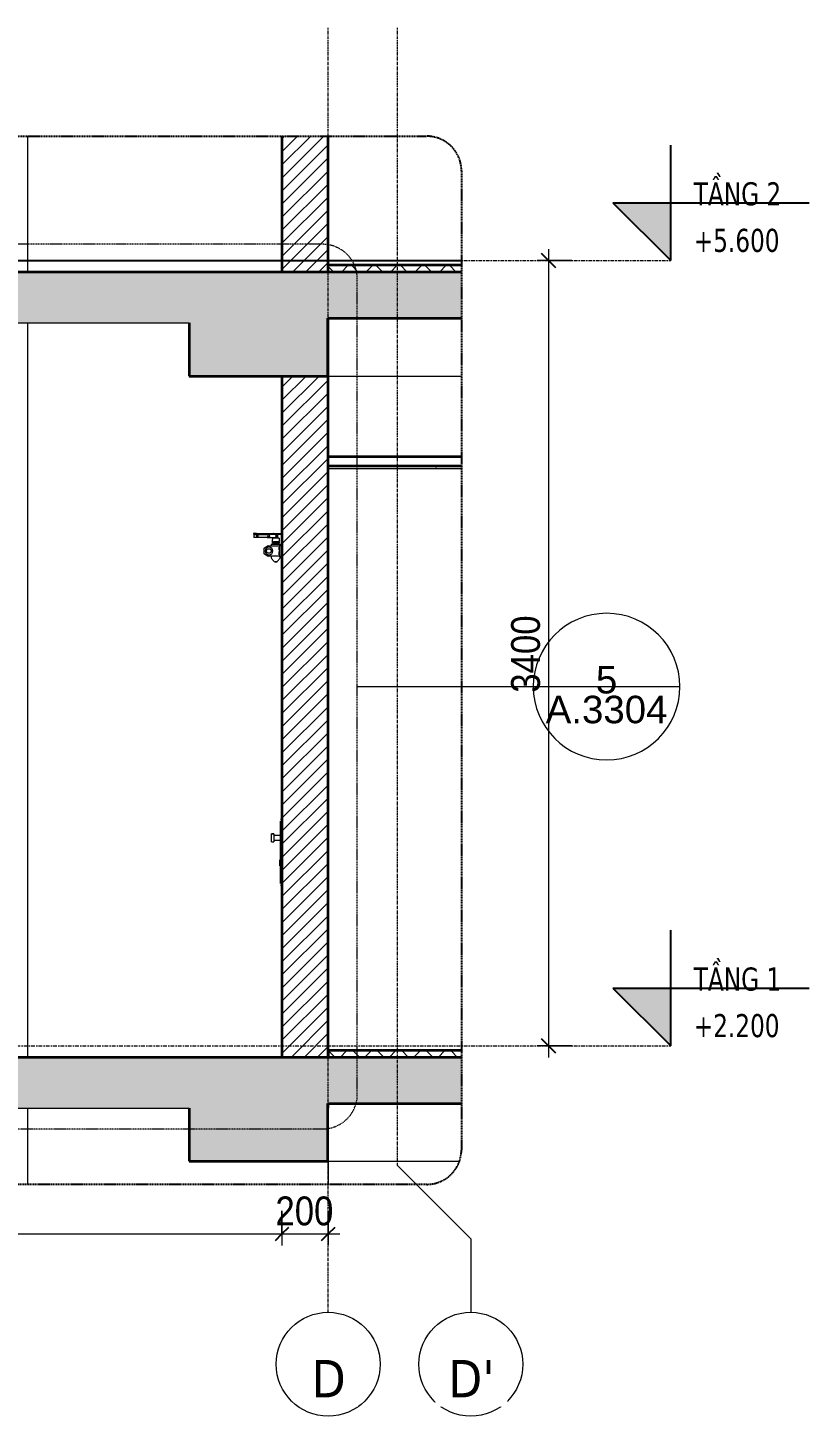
# Model space of a CAD drawing. Header units: millimetres. Extents: x 67190 to 250421, y 542 to 78637.
# Drawn here: x 105540 to 108924, y 596 to 6608 of the extents above; entities that cross this region are included whole.
import ezdxf

# ---------------------------------------------------------------- set-up
doc = ezdxf.new("R2010")
doc.units = ezdxf.units.MM
for name, pattern in [('Centre', [31.75, 6.35, -4.7625, 15.875, -4.7625]), ('Demolished', [7.14375, 4.7625, -2.38125]), ('Grid Line', [22.225, 12.7, -3.175, 3.175, -3.175]), ('Hidden', [7.14375, 4.7625, -2.38125]), ('IMPORT-CENTER _2_', [40.64, 25.4, -5.08, 5.08, -5.08])]:
    doc.linetypes.add(name, pattern=pattern)
for name, color, linetype, lineweight in [('0-6', 130, 'Continuous', 5), ('A-ANNO-DIMS', 211, 'Continuous', 9), ('A-ANNO-DIMS-50', 211, 'Continuous', 9), ('A-ANNO-SYMB', 150, 'Continuous', 9), ('A-ANNO-SYMB-1', 150, 'Demolished', 9), ('A-CLNG-1', 250, 'Continuous', 35), ('A-CLNG-FNSH-1', 7, 'Continuous', 18), ('A-CLNG-PATT-3', 13, 'Continuous', 18), ('A-DETL-GENF', 92, 'Continuous', 18), ('A-DETL-GENF-4', 92, 'Hidden', 25), ('A-DETL-GENF-5', 9, 'Continuous', 18), ('A-DETL-MEDM', 33, 'Continuous', 35), ('A-DETL-THIN', 151, 'Continuous', 18), ('A-DOOR', 31, 'Continuous', 18), ('A-FLOR-FNSH-1', 250, 'Continuous', 35), ('A-FLOR-LEVL', 51, 'Continuous', 9), ('A-FLOR-LEVL-1', 51, 'Continuous', 25), ('A-FLOR-LEVL-2', 51, 'Centre', 9), ('A-FLOR-PATT-1', 253, 'Continuous', 18), ('A-FLOR-PATT-2', 8, 'Continuous', 18), ('A-WALL-2', 250, 'Continuous', 35), ('A-WALL-PATT-2', 111, 'Continuous', 18), ('G-IMPT', 8, 'Continuous', 18), ('G-IMPT-3', 8, 'IMPORT-CENTER _2_', 18), ('M-EQPM', 50, 'Continuous', 18), ('M-EQPM-2', 50, 'Continuous', 25), ('S-BEAM-2', 7, 'Continuous', 18), ('S-COLS-7', 7, 'Continuous', 18), ('S-GRID', 1, 'Continuous', 9), ('S-GRID-1', 1, 'Grid Line', 9), ('S-GRID-IDEN', 1, 'Continuous', 9)]:
    doc.layers.add(name, color=color, linetype=linetype, lineweight=lineweight)
doc.styles.add('Arial_4', font='arial.ttf', dxfattribs={"height": 119.0625})
doc.styles.add('Tahoma_B', font='tahomabd.ttf', dxfattribs={"height": 162.5})
doc.styles.add('Tahoma_B_1', font='tahomabd.ttf', dxfattribs={"width": 0.85, "height": 100})
doc.styles.add('UTM Avo', font='', dxfattribs={"width": 0.9, "height": 125})
doc.styles.get('UTM Avo').set_extended_font_data('UTM Avo')
doc.dimstyles.new('1_Dim_chi_tiet_2_5', dxfattribs={"dimscale": 304.8, "dimtxt": 124.912619, "dimasz": 0.19685, "dimexe": 0.164042, "dimexo": 0.0625, "dimgap": 0.016404, "dimtad": 1, "dimdec": 0, "dimrnd": 5, "dimzin": 0, "dimdsep": 46, "dimtxsty": 'UTM Avo', "dimblk1": 'OBLIQUE', "dimblk2": 'OBLIQUE', "dimsah": 1, "dimcen": 0.09, "dimdle": 0.164042, "dimazin": 0, "dimtfac": 1, "dimtdec": 4, "dimtix": 1, "dimtmove": 0, "dimatfit": 3, "dimfxl": 0.328084, "dimfxlon": 1, "dimtvp": 1, "dimtolj": 1, "dimtzin": 0, "dimarcsym": 2})
pattern_1 = [(50, (28433.55, 15875), (364.368, -31.878), [38.1, -419.1]), (355, (28433.55, 15875), (-70.486, 382.113), [30.48, -335.28]), (100.451, (28463.9, 15872.34), (293.885, 350.233), [32.38, -356.18]), (46.184, (28433.55, 15976.6), (542.158, -84.086), [57.15, -628.65]), (96.636, (28478.73, 15969.6), (474.805, 494.855), [48.57, -534.27]), (351.184, (28433.55, 15976.6), (474.81, 494.85), [45.72, -502.92]), (21, (28484.35, 15951.2), (303.2285, -204.5305), [38.1, -419.1]), (326, (28484.35, 15951.2), (123.604, 368.376), [30.48, -335.28]), (71.451, (28509.62, 15934.16), (426.834, 163.843), [32.38, -356.18]), (37.5, (28433.55, 15875), (6.1766, 169.1102), [3.353, -327.863, 3.353, -337.007, -336.55]), (37.5, (28433.55, 15875), (6.1766, 169.1102), [-671.576, 3.353, -333.197]), (7.5, (28433.55, 15875), (133.6389, 200.3615), [3.353, -190.703, 3.353, -320.243, -128.27]), (7.5, (28433.55, 15875), (133.6389, 200.3615), [-517.652, 3.353, -124.917]), (327.5, (28320.27, 15875), (271.1818, -11.4584), [3.353, -123.647, 3.353, -392.887, -525.78]), (327.5, (28320.27, 15875), (271.1818, -11.4584), [-523.24, 3.353, -522.427]), (317.5, (28269.47, 15875), (296.2585, 50.853), [3.353, -161.747, 3.353, -259.791, -373.38]), (317.5, (28269.47, 15875), (296.2585, 50.853), [-428.244, 3.353, -370.027]), (45, (28433.55, 15875), (-125.7236, 125.7236), []), (45, (28433.55, 16065.5), (-125.7236, 125.7236), [])]
pattern_2 = [(45, (101737.806, 15875), (-28.28427, 28.28427), [])]
pattern_3 = [(45, (101737.81, 15875), (-53.033, 53.033), []), (135, (101737.81, 15875), (-53.033, -53.033), [])]

# ---------------------------------------------------------------- blocks, each defined once
blk = doc.blocks.new('NCV_TKTC_KET CAU_rvt-3-TKCS_CĂN HỘ LOẠI 5 - MẶT CẮT 2')
at = {"layer": 'A-FLOR-PATT-1'}
h = blk.add_hatch(dxfattribs=at)
h.set_pattern_fill('FP_8', color=256, style=0, pattern_type=2)
h.set_pattern_definition(pattern_1)
h.paths.add_polyline_path([(33534.9, 1930), (33537.4, 1930), (33536.9, 1950), (33534.9, 1950), (33534.9, 1930.2)])
h = blk.add_hatch(dxfattribs=at)
h.set_pattern_fill('FP_8', color=256, style=0, pattern_type=2)
h.set_pattern_definition(pattern_1)
h.paths.add_polyline_path([(33534.9, 1930), (33537.4, 1930), (33536.9, 1950), (33534.9, 1950), (33534.9, 1930.2)])
at = {"layer": 'A-FLOR-FNSH-1'}
for p, q in [((33534.9, 5330), (33536.9, 5330)), ((33536.9, 5330), (33536.9, 5350)), ((33534.9, 1930), (33537.4, 1930)), ((33537.4, 1930), (33537.4, 1950))]:
    blk.add_line(p, q, dxfattribs=at)
at = {"layer": 'S-BEAM-2'}
for p, q in [((33536.9, 5100), (34114, 5100)), ((33536.9, 1700), (34104.3, 1700))]:
    blk.add_line(p, q, dxfattribs=at)
at = {"layer": 'S-COLS-7'}
for p, q in [((32236.9, 5550), (32236.9, 6138.4)), ((32236.9, 2150), (32236.9, 5330)), ((32236.9, 1600), (32236.9, 1930)), ((33536.9, 1930), (33536.9, 1600))]:
    blk.add_line(p, q, dxfattribs=at)
blk = doc.blocks.new('FD_05 - FD_05-1000x2200mm-835434-TKCS_CĂN HỘ LOẠI 5 - MẶT CẮT 2')
at = {"layer": 'A-DOOR'}
for p, q in [((33213.5, 4418.5), (33213.5, 4415.5)), ((33213.9, 4418.5), (33213.9, 4418.5)), ((33213.9, 4418.5), (33221.6, 4418.5)), ((33213.9, 4415.5), (33213.9, 4415.5)), ((33213.9, 4415.5), (33221.6, 4415.5)), ((33214.6, 4414.5), (33214.6, 4400.5)), ((33214.6, 4414.5), (33219.4, 4414.5)), ((33219.4, 4400.5), (33214.6, 4400.5)), ((33215.1, 4420.3), (33215.1, 4418.5)), ((33215.9, 4420.3), (33215.1, 4420.3)), ((33215.1, 4420.3), (33227.1, 4420.3)), ((33216.1, 4415.5), (33216.1, 4414.5)), ((33219.4, 4414.5), (33227.6, 4414.5)), ((33227.6, 4400.5), (33219.4, 4400.5)), ((33221.6, 4418.5), (33223.2, 4418.5)), ((33222.3, 4418.5), (33221.6, 4418.5)), ((33221.6, 4415.5), (33223.2, 4415.5)), ((33221.6, 4415.5), (33222.3, 4415.5)), ((33222.3, 4415.5), (33221.6, 4415.5)), ((33222.3, 4415.5), (33221.6, 4415.5)), ((33221.6, 4415.5), (33222.3, 4415.5)), ((33223.2, 4418.5), (33273.8, 4418.5)), ((33223.2, 4415.5), (33273.8, 4415.5)), ((33226.1, 4414.5), (33226.1, 4415.5)), ((33227.1, 4420.3), (33226.3, 4420.3)), ((33227.1, 4418.5), (33227.1, 4420.3)), ((33227.6, 4400.5), (33227.6, 4414.5)), ((33227.6, 4414.5), (33228.6, 4414.5)), ((33228.6, 4400.5), (33227.6, 4400.5)), ((33229.6, 4411.5), (33230.3, 4411.5)), ((33230.3, 4403.5), (33229.6, 4403.5)), ((33272.6, 4412.5), (33229.8, 4412.5)), ((33229.8, 4402.5), (33272.6, 4402.5)), ((33230.3, 4411.5), (33230.3, 4403.5)), ((33248.4, 4415.5), (33248.4, 4414.5)), ((33250.4, 4414.5), (33248.4, 4414.5)), ((33248.4, 4414.5), (33250.4, 4414.5)), ((33316.4, 4414.5), (33250.4, 4414.5)), ((33277.3, 4413.5), (33272.6, 4413.5)), ((33272.6, 4401.5), (33277.3, 4401.5)), ((33273.8, 4418.5), (33274.8, 4418.5)), ((33273.8, 4418.5), (33274.5, 4418.5)), ((33274.5, 4417.5), (33273.8, 4417.5)), ((33273.8, 4415.5), (33274.8, 4415.5)), ((33273.8, 4415.5), (33274.5, 4415.5)), ((33274.8, 4418.5), (33300.4, 4418.5)), ((33274.8, 4415.5), (33300.4, 4415.5)), ((33277.3, 4400.5), (33305.4, 4400.5)), ((33325.4, 4398), (33295.4, 4398)), ((33295.4, 4384.6), (33295.4, 4392.9)), ((33300.4, 4418.5), (33301.6, 4418.5)), ((33300.4, 4418.5), (33301.5, 4418.5)), ((33301.5, 4417.5), (33300.4, 4417.5)), ((33300.4, 4415.5), (33301.6, 4415.5)), ((33300.4, 4415.5), (33301.5, 4415.5)), ((33300.9, 4418.5), (33301.5, 4418.5)), ((33301.5, 4418.5), (33300.9, 4418.5)), ((33300.9, 4415.5), (33301.5, 4415.5)), ((33301.5, 4415.5), (33300.9, 4415.5)), ((33301.6, 4418.5), (33330.9, 4418.5)), ((33301.6, 4415.5), (33330.9, 4415.5)), ((33305, 4400.5), (33305, 4398)), ((33307.8, 4414), (33308.6, 4414)), ((33308.6, 4401), (33307.8, 4401)), ((33308.6, 4414), (33310.3, 4414)), ((33310.3, 4401), (33308.6, 4401)), ((33310.4, 4414), (33312.4, 4414)), ((33312.4, 4401), (33310.4, 4401)), ((33312.4, 4414), (33314.3, 4414)), ((33314.3, 4401), (33312.4, 4401)), ((33312.6, 4402.4), (33312.6, 4412.6)), ((33312.6, 4402.7), (33312.6, 4412.2)), ((33314.3, 4414), (33318.4, 4414)), ((33314.3, 4401), (33314.3, 4414)), ((33318.4, 4401), (33314.3, 4401)), ((33316, 4398), (33316, 4401)), ((33316.4, 4414.5), (33318.4, 4414.5)), ((33318.4, 4414.5), (33316.4, 4414.5)), ((33318.4, 4414.5), (33318.4, 4415.5)), ((33318.5, 4401), (33318.5, 4414)), ((33325.4, 4392.9), (33325.4, 4384.6)), ((33330.9, 4415.5), (33330.9, 4418.5)), ((33259.6, 4330.7), (33259.6, 4354.3)), ((33260.6, 4356.1), (33276.1, 4364.7)), ((33276.1, 4320.3), (33260.6, 4328.9)), ((33269, 4342.5), (33274.8, 4352.5)), ((33274.8, 4332.5), (33269, 4342.5)), ((33274.8, 4352.5), (33286.4, 4352.5)), ((33286.4, 4332.5), (33274.8, 4332.5)), ((33277.1, 4365), (33321.3, 4365)), ((33286.4, 4352.5), (33292.1, 4342.5)), ((33292.1, 4342.5), (33286.4, 4332.5)), ((33290.4, 4372), (33290.4, 4365)), ((33290.4, 4372), (33304.9, 4372)), ((33295.4, 4376), (33295.4, 4382)), ((33295.4, 4382), (33310.4, 4382)), ((33310.4, 4376), (33295.4, 4376)), ((33299.9, 4384), (33307.2, 4384)), ((33299.9, 4382), (33299.9, 4384)), ((33299.9, 4374), (33299.9, 4376)), ((33303.6, 4374), (33299.9, 4374)), ((33300.9, 4374), (33300.9, 4372)), ((33307.2, 4374), (33303.6, 4374)), ((33304.9, 4372), (33329.5, 4372)), ((33307.2, 4384), (33317.3, 4384)), ((33307.2, 4382), (33307.2, 4384)), ((33307.2, 4374), (33307.2, 4376)), ((33312.3, 4374), (33307.2, 4374)), ((33310.4, 4382), (33325.4, 4382)), ((33325.4, 4376), (33310.4, 4376)), ((33317.3, 4374), (33312.3, 4374)), ((33317.3, 4384), (33320, 4384)), ((33317.3, 4382), (33317.3, 4384)), ((33317.3, 4374), (33317.3, 4376)), ((33318.6, 4374), (33317.3, 4374)), ((33320, 4374), (33318.6, 4374)), ((33318.9, 4372), (33318.9, 4374)), ((33320, 4382), (33320, 4384)), ((33320, 4374), (33320, 4376)), ((33321.3, 4365), (33324.3, 4365)), ((33324.3, 4365), (33325.3, 4365)), ((33336.9, 4365), (33325.3, 4365)), ((33325.4, 4382), (33325.4, 4376)), ((33329.5, 4365), (33325.5, 4365)), ((33325.6, 4362), (33325.6, 4323)), ((33329.5, 4365), (33329.5, 4372)), ((33321.3, 4320), (33277.1, 4320)), ((33290.4, 4320), (33290.4, 4312.4)), ((33290.7, 4311.7), (33303.7, 4296.3)), ((33313.4, 4296), (33306.4, 4296)), ((33306.4, 4296), (33313.4, 4296)), ((33316.2, 4296.3), (33329.2, 4311.7)), ((33324.3, 4320), (33321.3, 4320)), ((33325.3, 4320), (33324.3, 4320)), ((33325.3, 4320), (33336.9, 4320)), ((33325.5, 4320), (33329.4, 4320)), ((33329.4, 4312.4), (33329.4, 4320)), ((33328.9, 3172.5), (33328.9, 2902.5)), ((33336.9, 3180), (33330.9, 3180)), ((33301.9, 3117.5), (33291.9, 3117.5)), ((33291.9, 3100), (33291.9, 3117.5)), ((33291.9, 3117.5), (33301.9, 3117.5)), ((33291.9, 3082.5), (33291.9, 3100)), ((33291.9, 3082.5), (33301.9, 3082.5)), ((33291.9, 3082.5), (33301.9, 3082.5)), ((33301.9, 3117.5), (33301.9, 3100)), ((33328.9, 3110), (33301.9, 3110)), ((33301.9, 3100), (33301.9, 3082.5)), ((33301.9, 3090), (33328.9, 3090)), ((33328.9, 3110), (33328.9, 3109.7)), ((33328.9, 3090.3), (33328.9, 3090)), ((33328.9, 3006), (33326.9, 3006)), ((33326.9, 2995.1), (33326.9, 3005.3)), ((33326.9, 2981.2), (33326.9, 2995.1)), ((33328.9, 2995.1), (33326.9, 2995.1)), ((33326.9, 2978.8), (33326.9, 2981.2)), ((33326.9, 2977.7), (33328.9, 2977.7)), ((33330.9, 2895), (33336.9, 2895))]:
    blk.add_line(p, q, dxfattribs=at)
at = {"layer": 'A-DOOR', "flags": 128}
for points in [[(33230.3, 4411.5), (33231, 4411), (33231.7, 4410.4), (33232.2, 4409.7), (33232.6, 4409), (33232.8, 4408.3), (33232.9, 4407.5)], [(33232.9, 4407.5), (33232.8, 4406.7), (33232.6, 4406), (33232.2, 4405.3), (33231.7, 4404.6), (33231, 4404), (33230.3, 4403.5)], [(33325.6, 4362), (33325.6, 4362.7), (33325.6, 4363.3), (33325.5, 4363.9), (33325.5, 4364.3), (33325.4, 4364.7), (33325.4, 4364.9), (33325.3, 4365)], [(33315.5, 4296), (33312.9, 4296), (33307.6, 4296), (33304.4, 4296), (33304.4, 4296)], [(33304.4, 4296), (33306.9, 4296), (33312.3, 4296), (33315.5, 4296), (33315.5, 4296)], [(33325.3, 4320), (33325.4, 4320.1), (33325.4, 4320.3), (33325.5, 4320.7), (33325.5, 4321.1), (33325.6, 4321.7), (33325.6, 4322.3), (33325.6, 4323)]]:
    blk.add_lwpolyline(points, dxfattribs=at)
at = {"layer": 'A-DOOR'}
for centre, radius, start, end in [((33261.6, 4354.3), 2, 119.19749, 180), ((33261.6, 4330.7), 2, 180, 240.80251), ((33280.6, 4342.5), 17, 0, 180), ((33280.6, 4342.5), 17, 180, 0), ((33280.6, 4342.5), 16.5, 0, 180), ((33280.6, 4342.5), 16.5, 180, 0), ((33277.1, 4363), 2, 90, 119.19749), ((33277.1, 4322), 2, 240.80251, 270)]:
    blk.add_arc(centre, radius, start, end, dxfattribs=at)
for centre, major_axis, ratio, start_param, end_param in [((33226.6, 4407.5), (0, 7), 0.259156, 4.776961, 4.974188), ((33229.1, 4407.5), (0, 2.5), 0.259156, 4.712389, 7.853982), ((33229.1, 4407.5), (0, 2.5), 0.259156, 1.570796, 4.352332), ((33228.6, 4407.5), (0, 7), 0.259156, 4.712389, 6.283185), ((33228.6, 4407.5), (0, 7), 0.259156, 3.141593, 4.712389), ((33272.6, 4407.5), (0, 6), 0.965835, 4.712389, 6.806784), ((33272.6, 4407.5), (0, 6), 0.965835, 2.617994, 4.712389), ((33272.6, 4407.5), (0, 5), 0.965835, 4.712389, 6.283185), ((33272.6, 4407.5), (0, 5), 0.965835, 3.141593, 4.712389), ((33277.3, 4407.5), (0, 7), 0.965835, 0.007197, 0.523599), ((33277.3, 4407.5), (0, 7), 0.965835, 2.617994, 4.712389), ((33277.3, 4407.5), (0, 6), 0.965835, 4.712389, 6.544985), ((33277.3, 4407.5), (0, 6), 0.965835, 2.879793, 4.712389), ((33277.3, 4407.5), (0, 7), 0.965835, 4.712389, 6.275988), ((33295.4, 4386), (0, 12), 0.000349, 0, 0.959931), ((33305.4, 4407.5), (0, 7), 0.965835, 5.776005, 6.27576), ((33305.4, 4407.5), (0, 7), 0.965835, 3.141593, 3.648773), ((33310.9, 4407.5), (0, 6.79), 0.259156, 0.291061, 0.702638), ((33310.9, 4407.5), (0, 6.79), 0.259156, 2.438955, 2.850532), ((33312.9, 4407.5), (0, 6.79), 0.259156, 0.291061, 1.20378), ((33312.9, 4407.5), (0, 6.79), 0.259156, 1.937813, 2.850532), ((33312.7, 4407.5), (0, 2.5), 0.259156, 4.712389, 7.853982), ((33312.7, 4407.5), (0, 2.5), 0.259156, 1.570796, 4.712389), ((33325.4, 4386), (0, 12), 0.000349, 0, 0.959931), ((33295.4, 4388), (0, 6), 0.000349, 3.141593, 4.101524), ((33325.4, 4388), (0, 6), 0.000349, 3.141593, 4.101524)]:
    blk.add_ellipse(centre, major_axis=major_axis, ratio=ratio, start_param=start_param, end_param=end_param, dxfattribs=at)
for points, knots in [([(33311.6, 4407.5), (33311.6, 4407.8), (33311.6, 4408.2), (33311.5, 4408.7), (33311.5, 4409), (33311.4, 4409.4), (33311.3, 4409.8), (33311.2, 4410), (33311.2, 4410.3), (33311.1, 4410.4), (33311, 4410.6), (33311, 4410.8), (33310.8, 4411.1), (33310.7, 4411.3), (33310.6, 4411.5), (33310.5, 4411.7), (33310.4, 4411.8), (33310.3, 4412), (33310.1, 4412.2), (33309.9, 4412.5), (33309.6, 4412.8), (33309.2, 4413.2), (33308.8, 4413.5), (33308.6, 4413.6)], [0, 0, 0, 0, 0.1, 0.15, 0.2, 0.25, 0.3, 0.35, 0.375, 0.4, 0.425, 0.45, 0.5, 0.55, 0.575, 0.6, 0.625, 0.65, 0.7, 0.75, 0.8, 0.9, 1, 1, 1, 1]), ([(33308.6, 4401.4), (33308.8, 4401.5), (33309.2, 4401.8), (33309.6, 4402.2), (33309.9, 4402.5), (33310.1, 4402.7), (33310.3, 4403), (33310.4, 4403.2), (33310.5, 4403.3), (33310.6, 4403.5), (33310.7, 4403.7), (33310.8, 4403.9), (33311, 4404.2), (33311, 4404.4), (33311.1, 4404.6), (33311.2, 4404.7), (33311.2, 4405), (33311.3, 4405.2), (33311.4, 4405.6), (33311.5, 4406), (33311.5, 4406.3), (33311.6, 4406.8), (33311.6, 4407.2), (33311.6, 4407.5)], [0, 0, 0, 0, 0.1, 0.2, 0.25, 0.3, 0.35, 0.375, 0.4, 0.425, 0.45, 0.5, 0.55, 0.575, 0.6, 0.625, 0.65, 0.7, 0.75, 0.8, 0.85, 0.9, 1, 1, 1, 1]), ([(33324.3, 4354.9), (33324.3, 4356), (33324.4, 4357.3), (33324.6, 4358.4), (33324.8, 4358.7), (33324.9, 4358.5), (33325.1, 4357.9), (33325.2, 4356.9), (33325.3, 4355.5), (33325.4, 4353.8), (33325.4, 4352.6), (33325.4, 4352)], [0, 0, 0, 0, 0.2, 0.3, 0.4, 0.5, 0.6, 0.7, 0.8, 0.9, 1, 1, 1, 1]), ([(33325.4, 4352), (33325.4, 4350.8), (33325.3, 4349), (33325.2, 4347.1), (33325.1, 4346.1), (33324.9, 4345.5), (33324.8, 4345.3), (33324.6, 4345.6), (33324.5, 4346.4), (33324.3, 4347.6), (33324.3, 4348.6), (33324.3, 4349.1)], [0, 0, 0, 0, 0.2, 0.3, 0.4, 0.5, 0.6, 0.7, 0.8, 0.9, 1, 1, 1, 1]), ([(33324.3, 4335.9), (33324.3, 4337), (33324.4, 4338.3), (33324.6, 4339.4), (33324.8, 4339.7), (33324.9, 4339.5), (33325.1, 4338.9), (33325.2, 4337.9), (33325.3, 4336.5), (33325.4, 4334.8), (33325.4, 4333.6), (33325.4, 4333)], [0, 0, 0, 0, 0.2, 0.3, 0.4, 0.5, 0.6, 0.7, 0.8, 0.9, 1, 1, 1, 1]), ([(33325.4, 4333), (33325.4, 4331.8), (33325.3, 4330), (33325.2, 4328.1), (33325.1, 4327.1), (33324.9, 4326.5), (33324.8, 4326.3), (33324.6, 4326.6), (33324.5, 4327.4), (33324.3, 4328.6), (33324.3, 4329.6), (33324.3, 4330.1)], [0, 0, 0, 0, 0.2, 0.3, 0.4, 0.5, 0.6, 0.7, 0.8, 0.9, 1, 1, 1, 1])]:
    blk.add_open_spline(points, degree=3, knots=knots, dxfattribs=at)
for points in [[(33324.1, 4352), (33324.1, 4352.5), (33324.2, 4353.5), (33324.2, 4354.4), (33324.3, 4354.9)], [(33324.3, 4349.1), (33324.2, 4349.6), (33324.2, 4350.5), (33324.1, 4351.5), (33324.1, 4352)], [(33324.1, 4333), (33324.1, 4333.5), (33324.2, 4334.5), (33324.2, 4335.4), (33324.3, 4335.9)], [(33324.3, 4330.1), (33324.2, 4330.6), (33324.2, 4331.5), (33324.1, 4332.5), (33324.1, 4333)]]:
    blk.add_open_spline(points, degree=3, dxfattribs=at)
blk = doc.blocks.new('TKTC_XREF_251221_MB TANG 2-7 - TKTC_XREF_260130_MB TANG 2-5_dwg_$cc-V54-TKCS_CĂN HỘ LOẠI 5 - MẶT CẮT 2')
at = {"layer": 'G-IMPT-3'}
for p, q in [((24346.1, 5600), (24499.1, 5600)), ((24422.6, 5600), (24422.6, 5600))]:
    blk.add_line(p, q, dxfattribs=at)
at = {"layer": 'M-EQPM'}
for p, q in [((24422.6, 5600), (24368.5, 5600)), ((24368.5, 5600), (24422.6, 5600)), ((24422.6, 5600), (24410, 5600)), ((24410, 5600), (24422.6, 5600)), ((24422.6, 5600), (24435.1, 5600)), ((24435.1, 5600), (24422.6, 5600)), ((24479.4, 5600), (24479.4, 5600))]:
    blk.add_line(p, q, dxfattribs=at)
blk = doc.blocks.new('TKTC_XREF_251221_MB TANG 2-7 - TKTC_XREF_260130_MB TANG 2-5_dwg_CUM U_DN100-V55-TKCS_CĂN HỘ LOẠI 5 - MẶT CẮT 2')
at = {"layer": 'G-IMPT'}
for p, q in [((24422.6, 5600), (24355.5, 5600)), ((24355.5, 5600), (24422.6, 5600)), ((24422.6, 5600), (24363.2, 5600)), ((24363.2, 5600), (24422.6, 5600)), ((24422.6, 5600), (24422.6, 5600)), ((24487.4, 5600), (24422.6, 5600)), ((24487.4, 5600), (24422.6, 5600)), ((24487.4, 5600), (24422.6, 5600)), ((24487.4, 5600), (24422.6, 5600)), ((24489.3, 5600), (24487.4, 5600)), ((24487.4, 5600), (24489.3, 5600)), ((24489.3, 5600), (24487.4, 5600)), ((24487.4, 5600), (24489.3, 5600)), ((24494.1, 5600), (24489.3, 5600)), ((24489.3, 5600), (24494.1, 5600)), ((24489.3, 5600), (24494.1, 5600)), ((24489.3, 5600), (24494.1, 5600)), ((24494.1, 5600), (24489.3, 5600)), ((24489.3, 5600), (24494.1, 5600)), ((24489.3, 5600), (24494.1, 5600)), ((24489.3, 5600), (24494.1, 5600)), ((24494.1, 5600), (24494.1, 5600)), ((24494.1, 5600), (24494.1, 5600)), ((24495.1, 5600), (24500.5, 5600)), ((24500.5, 5600), (24495.1, 5600)), ((24495.1, 5600), (24500.5, 5600)), ((24500.5, 5600), (24495.1, 5600)), ((24501.5, 5600), (24500.5, 5600)), ((24500.5, 5600), (24501.5, 5600)), ((24501.5, 5600), (24500.5, 5600)), ((24500.5, 5600), (24501.5, 5600))]:
    blk.add_line(p, q, dxfattribs=at)
blk = doc.blocks.new('TKTC_XREF_251221_MB TANG 2-7 - TKTC_XREF_260130_MB TANG 2-5_dwg_THU NUOC - THU NUOC-444531-TKCS_MB TẦNG 1-4746810-TKCS_CĂN HỘ LOẠI 5 - MẶT CẮT 2')
at = {"layer": 'G-IMPT'}
for p, q in [((25012, 5600), (25162, 5600)), ((25162, 5600), (25012, 5600)), ((25037, 5600), (25137, 5600)), ((25137, 5600), (25037, 5600)), ((25052.9, 5600), (25046.9, 5600)), ((25046.9, 5600), (25052.9, 5600)), ((25059.3, 5600), (25065.3, 5600)), ((25065.3, 5600), (25059.3, 5600)), ((25071.7, 5600), (25077.7, 5600)), ((25077.7, 5600), (25071.7, 5600)), ((25090.2, 5600), (25084.2, 5600)), ((25084.2, 5600), (25090.2, 5600)), ((25090.2, 5600), (25084.2, 5600)), ((25084.2, 5600), (25090.2, 5600)), ((25087, 5600), (25087, 5600)), ((25087, 5600), (25087, 5600)), ((25087, 5600), (25087, 5600)), ((25087, 5600), (25087, 5600)), ((25102.2, 5600), (25096.2, 5600)), ((25096.2, 5600), (25102.2, 5600)), ((25114.6, 5600), (25108.6, 5600)), ((25108.6, 5600), (25114.6, 5600)), ((25121, 5600), (25127, 5600)), ((25127, 5600), (25121, 5600))]:
    blk.add_line(p, q, dxfattribs=at)
blk = doc.blocks.new('TKTC_XREF_251221_MB TANG 2-7 - TKTC_XREF_251221_MB TANG 2-7-2039446-TKCS_CĂN HỘ LOẠI 5 - MẶT CẮT 2')
at = {"layer": 'M-EQPM'}
for p, q in [((33385.8, 5600), (33535.4, 5600)), ((33535.4, 5600), (33385.8, 5600)), ((33535.5, 5600), (33585.3, 5600)), ((33585.3, 5600), (33535.5, 5600))]:
    blk.add_line(p, q, dxfattribs=at)
at = {"layer": 'M-EQPM-2'}
blk.add_line((23536.9, 5600), (34114, 5600), dxfattribs=at)
for name, p in [('TKTC_XREF_251221_MB TANG 2-7 - TKTC_XREF_260130_MB TANG 2-5_dwg_THU NUOC - THU NUOC-444531-TKCS_MB TẦNG 1-4746810-TKCS_CĂN HỘ LOẠI 5 - MẶT CẮT 2', (8203.7, 0)), ('TKTC_XREF_251221_MB TANG 2-7 - TKTC_XREF_260130_MB TANG 2-5_dwg_$cc-V54-TKCS_CĂN HỘ LOẠI 5 - MẶT CẮT 2', (9047.9, 0)), ('TKTC_XREF_251221_MB TANG 2-7 - TKTC_XREF_260130_MB TANG 2-5_dwg_CUM U_DN100-V55-TKCS_CĂN HỘ LOẠI 5 - MẶT CẮT 2', (9047.9, 0))]:
    blk.add_blockref(name, p)
blk = doc.blocks.new('BORDER VIEW - BORDER VIEW-2590364-TKCS_CĂN HỘ LOẠI 5 - MẶT CẮT 2')
at = {"layer": 'A-DETL-GENF-4'}
for p, q in [((23077.4, 6138.4), (33964, 6138.4)), ((34114, 5988.4), (34114, 1750)), ((33964, 1600), (23077.4, 1600))]:
    blk.add_line(p, q, dxfattribs=at)
for centre, start, end in [((33964, 5988.4), 0, 90), ((33964, 1750), 270, 0)]:
    blk.add_arc(centre, 150, start, end, dxfattribs=at)
blk = doc.blocks.new('Level - CAO ĐỘ LEVEL-350587-TKCS_CĂN HỘ LOẠI 5 - MẶT CẮT 2')
at = {"layer": 'A-FLOR-LEVL'}
blk.add_hatch(color=256, dxfattribs=at).paths.add_polyline_path([(35020.1, 2450), (35020.1, 2200), (34770.1, 2450)])
at = {"layer": 'A-FLOR-LEVL-1'}
for p, q in [((35020.1, 2200), (35020.1, 2700)), ((34770.1, 2450), (35020.1, 2200)), ((34770.1, 2450), (35620.1, 2450))]:
    blk.add_line(p, q, dxfattribs=at)
blk = doc.blocks.new('Grid - M_Grid Head - Circle-353313-TKCS_CĂN HỘ LOẠI 5 - MẶT CẮT 2')
at = {"layer": 'S-GRID-IDEN'}
blk.add_circle((25536.9, 821.1), 225, dxfattribs=at)
blk = doc.blocks.new('DIMBLOCK67-TKCS_CĂN HỘ LOẠI 5 - MẶT CẮT 2')
at = {"layer": 'A-ANNO-DIMS-50'}
for p, q in [((107895.7, 5600), (107745.7, 5600)), ((107795.7, 5650), (107795.7, 2150)), ((107795.7, 5600), (107895.7, 5600)), ((107895.7, 2200), (107745.7, 2200)), ((107795.7, 2200), (107895.7, 2200))]:
    blk.add_line(p, q, dxfattribs=at)
at = {"layer": 'A-ANNO-DIMS-50', "lineweight": 25}
for p, q in [((107795.7, 5600), (107765.7, 5630)), ((107795.7, 5600), (107825.7, 5570)), ((107795.7, 2200), (107765.7, 2230)), ((107795.7, 2200), (107825.7, 2170))]:
    blk.add_line(p, q, dxfattribs=at)
at = {"layer": 'A-ANNO-DIMS-50', "color": 0, "insert": (107633.3, 3728.8), "char_height": 125, "width": 410.824, "attachment_point": 1, "rotation": 90, "line_spacing_factor": 1.110334, "style": 'UTM Avo'}
blk.add_mtext('3400', dxfattribs=at)
blk = doc.blocks.new('_Oblique')
at = {"color": 0, "linetype": 'ByBlock', "lineweight": -2}
blk.add_line((-0.5, -0.5), (0.5, 0.5), dxfattribs=at)
blk = doc.blocks.new('DIMBLOCK70-TKCS_CĂN HỘ LOẠI 5 - MẶT CẮT 2')
at = {"layer": 'A-ANNO-DIMS-50'}
for p, q in [((98041.2, 1485.2), (98041.2, 1335.2)), ((98041.2, 1385.2), (98041.2, 1485.2)), ((106641.2, 1485.2), (106641.2, 1335.2)), ((106641.2, 1385.2), (106641.2, 1485.2)), ((98041.2, 1385.2), (106641.2, 1385.2))]:
    blk.add_line(p, q, dxfattribs=at)
at = {"layer": 'A-ANNO-DIMS-50', "lineweight": 25}
for p, q in [((98041.2, 1385.2), (98011.2, 1355.2)), ((98041.2, 1385.2), (98071.2, 1415.2)), ((106641.2, 1385.2), (106611.2, 1355.2)), ((106641.2, 1385.2), (106671.2, 1415.2))]:
    blk.add_line(p, q, dxfattribs=at)
at = {"layer": 'A-ANNO-DIMS-50', "color": 0, "insert": (102170, 1547.6), "char_height": 125, "width": 410.824, "attachment_point": 1, "line_spacing_factor": 1.110334, "style": 'UTM Avo'}
blk.add_mtext('8600', dxfattribs=at)
blk = doc.blocks.new('DIMBLOCK71-TKCS_CĂN HỘ LOẠI 5 - MẶT CẮT 2')
at = {"layer": 'A-ANNO-DIMS-50'}
for p, q in [((106641.2, 1485.2), (106641.2, 1335.2)), ((106641.2, 1385.2), (106641.2, 1485.2)), ((106841.2, 1485.2), (106841.2, 1335.2)), ((106841.2, 1385.2), (106841.2, 1485.2)), ((106641.2, 1385.2), (106891.2, 1385.2))]:
    blk.add_line(p, q, dxfattribs=at)
at = {"layer": 'A-ANNO-DIMS-50', "lineweight": 25}
for p, q in [((106641.2, 1385.2), (106611.2, 1355.2)), ((106641.2, 1385.2), (106671.2, 1415.2)), ((106841.2, 1385.2), (106811.2, 1355.2)), ((106841.2, 1385.2), (106871.2, 1415.2))]:
    blk.add_line(p, q, dxfattribs=at)
at = {"layer": 'A-ANNO-DIMS-50', "color": 0, "insert": (106612.8, 1547.6), "char_height": 125, "width": 308.118, "attachment_point": 1, "line_spacing_factor": 1.110334, "style": 'UTM Avo'}
blk.add_mtext('200', dxfattribs=at)
blk = doc.blocks.new('Section - Callout Head-353495-TKCS_CĂN HỘ LOẠI 5 - MẶT CẮT 2')
at = {"layer": 'A-ANNO-SYMB'}
blk.add_line((34425, 3755.2), (35060, 3755.2), dxfattribs=at)
for start, end in [(0, 180), (180, 360)]:
    blk.add_arc((34742.5, 3755.2), 317.5, start, end, dxfattribs=at)

msp = doc.modelspace()

# ---------------------------------------------------------------- hatches: boundary and pattern name
at = {"layer": 'A-CLNG-PATT-3'}
h = msp.add_hatch(dxfattribs=at)
h.set_pattern_fill('FP_11', color=256, style=0, pattern_type=2)
h.set_pattern_definition([(0, (101737.81, 15875), (406.4, 101.6), [16.764, -288.036, 16.764, -288.036, -1625.6]), (0, (101737.81, 15875), (406.4, 101.6), [-609.6, 16.764, -592.836, 16.764, -288.036, -711.2]), (0, (101737.81, 15875), (406.4, 101.6), [-1524, 16.764, -186.436, 16.764, -491.236]), (120, (101890.21, 15925.8), (-291.1882, 301.1527), [16.764, -288.036, 16.764, -288.036, -1625.6]), (120, (101890.21, 15925.8), (-291.1882, 301.1527), [-609.6, 16.764, -592.836, 16.764, -288.036, -711.2]), (120, (101890.21, 15925.8), (-291.1882, 301.1527), [-1524, 16.764, -186.436, 16.764, -491.236]), (240, (101941.01, 16129), (-115.2118, -402.7527), [16.764, -288.036, 16.764, -288.036, -1625.6]), (240, (101941.01, 16129), (-115.2118, -402.7527), [-609.6, 16.764, -592.836, 16.764, -288.036, -711.2]), (240, (101941.01, 16129), (-115.2118, -402.7527), [-1524, 16.764, -186.436, 16.764, -491.236])])
h.paths.add_polyline_path([(107049.6, 4700), (107418.3, 4700), (107418.3, 4710), (106841.2, 4710), (106841.2, 4700)])
at = {"layer": 'A-DETL-GENF-5'}
h = msp.add_hatch(dxfattribs=at)
h.set_pattern_fill('FP_8', color=256, style=0, pattern_type=2)
h.set_pattern_definition([(50, (101737.8, 15875), (364.368, -31.8783), [38.1, -419.1]), (355, (101737.8, 15875), (-70.486, 382.113), [30.48, -335.28]), (100.451, (101768.17, 15872.34), (293.885, 350.233), [32.38, -356.18]), (46.184, (101737.8, 15976.6), (542.158, -84.086), [57.15, -628.65]), (96.636, (101783, 15969.6), (474.805, 494.855), [48.57, -534.27]), (351.184, (101737.8, 15976.6), (474.81, 494.85), [45.72, -502.92]), (21, (101788.6, 15951.2), (303.2285, -204.5305), [38.1, -419.1]), (326, (101788.6, 15951.2), (123.604, 368.376), [30.48, -335.28]), (71.451, (101813.88, 15934.16), (426.834, 163.843), [32.38, -356.18]), (37.5, (101737.8, 15875), (6.1766, 169.1102), [3.353, -327.863, 3.353, -337.007, -336.55]), (37.5, (101737.8, 15875), (6.1766, 169.1102), [-671.576, 3.353, -333.197]), (7.5, (101737.8, 15875), (133.6389, 200.3615), [3.353, -190.703, 3.353, -320.243, -128.27]), (7.5, (101737.8, 15875), (133.6389, 200.3615), [-517.652, 3.353, -124.917]), (327.5, (101624.52, 15875), (271.1818, -11.4584), [3.353, -123.647, 3.353, -392.887, -525.78]), (327.5, (101624.52, 15875), (271.1818, -11.4584), [-523.24, 3.353, -522.427]), (317.5, (101573.72, 15875), (296.2585, 50.853), [3.353, -161.747, 3.353, -259.791, -373.38]), (317.5, (101573.72, 15875), (296.2585, 50.853), [-428.244, 3.353, -370.027]), (45, (101737.8, 15875), (-125.7236, 125.7236), []), (45, (101737.8, 16065.5), (-125.7236, 125.7236), [])])
h.paths.add_polyline_path([(98139.6, 1600), (98139.6, 1980), (102141.2, 1980), (102141.2, 1750), (102341.2, 1750), (102341.2, 1980), (104441.6, 1980), (104441.6, 1930), (106239.2, 1930), (106239.2, 1700), (106839.2, 1700), (106839.2, 1950), (107418.3, 1950), (107418.3, 2150), (96839.6, 2150), (96839.6, 2300), (96639.6, 2300), (96639.6, 1700), (96839.6, 1700), (96839.6, 1950), (97841.2, 1950), (97841.2, 1600), (98102.3, 1600)])
h.paths.add_polyline_path([(98139.6, 4950), (98139.6, 5380), (102141.2, 5380), (102141.2, 5150), (102341.2, 5150), (102341.2, 5380), (104441.6, 5380), (104441.6, 5330), (106239.2, 5330), (106239.2, 5100), (106839.2, 5100), (106839.2, 5350), (107418.3, 5350), (107418.3, 5550), (97841.2, 5550), (97841.2, 5500), (96841.2, 5500), (96841.2, 5700), (96639.6, 5700), (96639.6, 5100), (96839.6, 5100), (96839.6, 5330), (97841.2, 5330), (97841.2, 4950), (98041.2, 4950)])
at = {"layer": 'A-FLOR-PATT-2'}
h = msp.add_hatch(dxfattribs=at)
h.set_pattern_fill('FP_10', color=256, style=0, pattern_type=2)
h.set_pattern_definition(pattern_3)
h.paths.add_polyline_path([(107242.5, 5550), (107418.3, 5550), (107418.3, 5580), (106841.2, 5580), (106841.6, 5550)])
h = msp.add_hatch(dxfattribs=at)
h.set_pattern_fill('FP_10', color=256, style=0, pattern_type=2)
h.set_pattern_definition(pattern_3)
h.paths.add_polyline_path([(107418.3, 2150), (107418.3, 2180), (106841.2, 2180), (106841.6, 2150)])
at = {"layer": 'A-WALL-PATT-2'}
h = msp.add_hatch(dxfattribs=at)
h.set_pattern_fill('FP_9', color=256, style=0, pattern_type=2)
h.set_pattern_definition(pattern_2)
h.paths.add_polyline_path([(106839.2, 5550), (106841.2, 5550), (106841.2, 6138.4), (106641.2, 6138.4), (106641.2, 5550), (106820.8, 5550)])
h = msp.add_hatch(dxfattribs=at)
h.set_pattern_fill('FP_9', color=256, style=0, pattern_type=2)
h.set_pattern_definition(pattern_2)
h.paths.add_polyline_path([(106839.2, 2150), (106841.2, 2150.1), (106841.2, 5350), (106839.2, 5350), (106839.2, 5100), (106641.2, 5100), (106641.2, 2150)])

# ---------------------------------------------------------------- linework, layer by layer
at = {"layer": 'A-ANNO-SYMB'}
msp.add_line((106967.3, 3755.2), (107729.3, 3755.2), dxfattribs=at)
at = {"layer": 'A-ANNO-SYMB-1'}
for p, q in [((106817.3, 5670.4), (104153.8, 5670.4)), ((106967.3, 1990.1), (106967.3, 5520.4)), ((104153.8, 1840.1), (106817.3, 1840.1))]:
    msp.add_line(p, q, dxfattribs=at)
for centre, start, end in [((106817.3, 5520.4), 0, 90), ((106817.3, 1990.1), 270, 0)]:
    msp.add_arc(centre, 150, start, end, dxfattribs=at)
at = {"layer": 'A-CLNG-1'}
for p, q in [((107418.3, 4750), (106841.2, 4750)), ((107418.3, 4710), (106841.2, 4710))]:
    msp.add_line(p, q, dxfattribs=at)
at = {"layer": 'A-CLNG-FNSH-1'}
msp.add_line((106841.2, 4700), (107418.3, 4700), dxfattribs=at)
at = {"layer": 'A-DETL-MEDM'}
for p, q in [((106820.8, 5550), (97841.2, 5550)), ((107418.3, 5550), (106820.8, 5550)), ((106239.2, 5330), (106239.2, 5100)), ((106839.2, 5100), (106839.2, 5350)), ((106839.2, 5350), (107418.3, 5350)), ((106239.2, 5100), (106839.2, 5100)), ((106839.2, 2150), (96839.6, 2150)), ((107418.3, 2150), (106839.2, 2150)), ((106239.2, 1930), (106239.2, 1700)), ((106839.2, 1700), (106839.2, 1950)), ((106839.2, 1950), (107418.3, 1950)), ((106239.2, 1700), (106839.2, 1700))]:
    msp.add_line(p, q, dxfattribs=at)
at = {"layer": 'A-DETL-THIN'}
for p, q in [((104441.6, 5330), (106239.2, 5330)), ((104441.6, 1930), (106239.2, 1930))]:
    msp.add_line(p, q, dxfattribs=at)
at = {"layer": 'A-FLOR-FNSH-1'}
for p, q in [((107418.3, 5580), (106841.2, 5580)), ((107418.3, 2180), (106841.2, 2180)), ((106841.2, 2180), (106841.2, 2150))]:
    msp.add_line(p, q, dxfattribs=at)
at = {"layer": 'A-FLOR-LEVL-2'}
for p, q in [((95702, 5600), (108324.4, 5600)), ((95702, 2200), (108324.4, 2200))]:
    msp.add_line(p, q, dxfattribs=at)
at = {"layer": 'A-WALL-2'}
for p, q in [((106641.2, 6138.4), (106641.2, 5550)), ((106841.2, 5550), (106841.2, 6138.4)), ((106841.2, 2150), (106841.2, 5350)), ((106641.2, 5100), (106641.2, 2150))]:
    msp.add_line(p, q, dxfattribs=at)
at = {"layer": 'S-GRID'}
for p, q in [((107141.2, 1681.1), (107458.7, 1363.6)), ((107458.7, 1363.6), (107458.7, 1046.1))]:
    msp.add_line(p, q, dxfattribs=at)
at = {"layer": 'S-GRID-1'}
for p, q in [((106841.2, 5358), (106841.2, 6608)), ((107141.2, 5358), (107141.2, 6608)), ((106841.2, 2296.1), (106841.2, 5358)), ((107141.2, 2931.1), (107141.2, 5358)), ((107141.2, 1681.1), (107141.2, 2931.1)), ((106841.2, 1046.1), (106841.2, 2296.1))]:
    msp.add_line(p, q, dxfattribs=at)

# ---------------------------------------------------------------- block references
at = {"layer": '0-6'}
msp.add_blockref('NCV_TKTC_KET CAU_rvt-3-TKCS_CĂN HỘ LOẠI 5 - MẶT CẮT 2', (73304.3, 0), dxfattribs=at)
at = {"layer": 'A-ANNO-SYMB'}
msp.add_blockref('Section - Callout Head-353495-TKCS_CĂN HỘ LOẠI 5 - MẶT CẮT 2', (73304.3, 0), dxfattribs=at)
at = {"layer": 'A-DETL-GENF'}
msp.add_blockref('BORDER VIEW - BORDER VIEW-2590364-TKCS_CĂN HỘ LOẠI 5 - MẶT CẮT 2', (73304.3, 0), dxfattribs=at)
at = {"layer": 'A-DOOR'}
msp.add_blockref('FD_05 - FD_05-1000x2200mm-835434-TKCS_CĂN HỘ LOẠI 5 - MẶT CẮT 2', (73304.3, 0), dxfattribs=at)
at = {"layer": 'A-FLOR-LEVL-1'}
for p in [(73304.3, 3400), (73304.3, 0)]:
    msp.add_blockref('Level - CAO ĐỘ LEVEL-350587-TKCS_CĂN HỘ LOẠI 5 - MẶT CẮT 2', p, dxfattribs=at)
at = {"layer": 'M-EQPM'}
msp.add_blockref('TKTC_XREF_251221_MB TANG 2-7 - TKTC_XREF_251221_MB TANG 2-7-2039446-TKCS_CĂN HỘ LOẠI 5 - MẶT CẮT 2', (73304.3, 0), dxfattribs=at)
at = {"layer": 'S-GRID-IDEN'}
for p in [(81304.3, 0), (81921.8, 0)]:
    msp.add_blockref('Grid - M_Grid Head - Circle-353313-TKCS_CĂN HỘ LOẠI 5 - MẶT CẮT 2', p, dxfattribs=at)

# ---------------------------------------------------------------- texts
at = {"layer": 'A-ANNO-SYMB', "char_height": 119.0625, "line_spacing_factor": 0.936439, "style": 'Arial_4'}
for s, insert, width, attachment_point in [('\\pt634.9996,1270.0004,1905,2539.9996,3175.0004,3810,4444.9996,5080.0004,5715,6349.9996,6985.0004,7620,8254.9996,8890.0004,9525,10159.9996,10795.0004,11430,12064.9996,12700.0004,13335,13969.9996,14605.0004,15240,15874.9996,16510.0004,17145,17779.9996,18415.0004,19050,19684.9996,20320.0004;5', (108046.8, 3723.9), 96, 8), ('\\pt634.9996,1270.0004,1905,2539.9996,3175.0004,3810,4444.9996,5080.0004,5715,6349.9996,6985.0004,7620,8254.9996,8890.0004,9525,10159.9996,10795.0004,11430,12064.9996,12700.0004,13335,13969.9996,14605.0004,15240,15874.9996,16510.0004,17145,17779.9996,18415.0004,19050,19684.9996,20320.0004;A.3304', (108046.8, 3715.7), 532.5, 2)]:
    msp.add_mtext(s, dxfattribs=dict(at, insert=insert, width=width, attachment_point=attachment_point))
at = {"layer": 'A-FLOR-LEVL', "char_height": 100, "line_spacing_factor": 0.996129, "style": 'Tahoma_B_1'}
for s, insert, width, attachment_point in [('\\pt510,1020,1530,2040,2550,3060,3570,4080,4590,5100,5610,6120,6630,7140,7650,8160,8670,9180,9690,10200,10710,11220,11730,12240,12750,13260,13770,14280,14790,15300,15810,16320;TẦNG 2', (108424.6, 5837.2), 452.625, 7), ('\\pt212.5,425,637.5,850,1062.5,1275,1487.5,1700,1912.5,2125,2337.5,2550,2762.5,2975,3187.5,3400,3612.5,3825,4037.5,4250,4462.5,4675,4887.5,5100,5312.5,5525,5737.5,5950,6162.5,6375,6587.5,6800;+5.600', (108424.6, 5737.5), 441.575, 1), ('\\pt510,1020,1530,2040,2550,3060,3570,4080,4590,5100,5610,6120,6630,7140,7650,8160,8670,9180,9690,10200,10710,11220,11730,12240,12750,13260,13770,14280,14790,15300,15810,16320;TẦNG 1', (108424.6, 2437.2), 452.625, 7), ('\\pt212.5,425,637.5,850,1062.5,1275,1487.5,1700,1912.5,2125,2337.5,2550,2762.5,2975,3187.5,3400,3612.5,3825,4037.5,4250,4462.5,4675,4887.5,5100,5312.5,5525,5737.5,5950,6162.5,6375,6587.5,6800;+2.200', (108424.6, 2337.5), 441.575, 1)]:
    msp.add_mtext(s, dxfattribs=dict(at, insert=insert, width=width, attachment_point=attachment_point))

# ---------------------------------------------------------------- dimensions: what is measured, and where the dimension line sits
at = {"layer": 'A-ANNO-DIMS'}
dim = msp.add_linear_dim(base=(107795.7, 2200), p1=(107895.7, 5600), p2=(107895.7, 2200), angle=90, dimstyle='1_Dim_chi_tiet_2_5', override={"dimpost": '<>', "dimfxl": 3400}, dxfattribs=at)
dim.commit()
dim.dimension.update_dxf_attribs({"geometry": 'DIMBLOCK67-TKCS_CĂN HỘ LOẠI 5 - MẶT CẮT 2', "text_midpoint": (107726, 3900)})
for base, p1, p2, override, picture, middle in [((106641.2, 1385.2), (98041.2, 1485.2), (106641.2, 1485.2), {"dimpost": '<>', "dimfxl": 8600}, 'DIMBLOCK70-TKCS_CĂN HỘ LOẠI 5 - MẶT CẮT 2', (102341.2, 1454.9)), ((106841.2, 1385.2), (106641.2, 1485.2), (106841.2, 1485.2), {"dimpost": '<>', "dimfxl": 200}, 'DIMBLOCK71-TKCS_CĂN HỘ LOẠI 5 - MẶT CẮT 2', (106741.2, 1454.9))]:
    dim = msp.add_linear_dim(base=base, p1=p1, p2=p2, dimstyle='1_Dim_chi_tiet_2_5', override=override, dxfattribs=at)
    dim.commit()
    dim.dimension.update_dxf_attribs({"geometry": picture, "text_midpoint": middle})

# ---------------------------------------------------------------- next in the draw order: texts
at = {"layer": 'S-GRID-IDEN', "char_height": 162.5, "attachment_point": 5, "line_spacing_factor": 0.996129, "style": 'Tahoma_B', "bg_fill": 3, "box_fill_scale": 1.25, "bg_fill_color": 256, "bg_fill_true_color": 13158600, "bg_fill_transparency": 0}
for s, insert, width in [('\\pt634.99962,1269.99925,1905.0005,2540.00013,3174.99975,3809.99937,4445.00062,5080.00025,5714.99987,6349.9995,6985.00075,7620.00037,8255,8889.99962,9524.99925,10160.0005,10795.00013,11429.99975,12064.99938,12700.00063,13335.00025,13969.99988,14604.9995,15240.00075,15875.00038,16510,17144.99963,17779.99925,18415.0005,19050.00013,19684.99975,20319.99938;D', (106843.3, 758.7), 172), ("\\pt634.99962,1269.99925,1905.0005,2540.00013,3174.99975,3809.99937,4445.00062,5080.00025,5714.99987,6349.9995,6985.00075,7620.00037,8255,8889.99962,9524.99925,10160.0005,10795.00013,11429.99975,12064.99938,12700.00063,13335.00025,13969.99988,14604.9995,15240.00075,15875.00038,16510,17144.99963,17779.99925,18415.0005,19050.00013,19684.99975,20319.99938;D'", (107461, 758.7), 231.5)]:
    msp.add_mtext(s, dxfattribs=dict(at, insert=insert, width=width))

doc.saveas('drawing.dxf')
